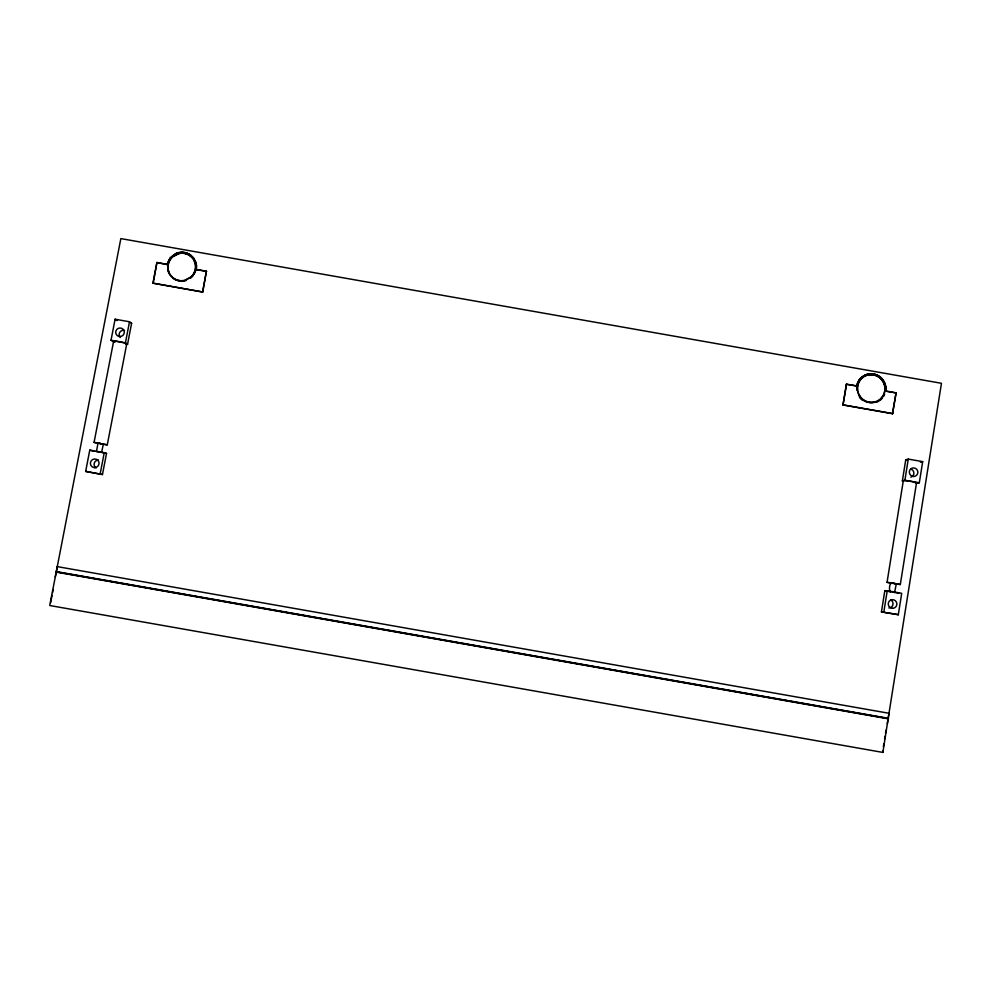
<?xml version="1.0" encoding="UTF-8"?>
<svg xmlns="http://www.w3.org/2000/svg" width="991" height="991" viewBox="0 0 991 991"><rect width="100%" height="100%" fill="white"/><g stroke="black" fill="none" stroke-linecap="round" stroke-linejoin="round"><path stroke-width="1.49" d="M882.647 751.215L882.87 752.404L889.001 713.223M895.207 583.922L900.311 584.517L916.502 482.939M898.317 614.68L901.711 593.312L887.23 590.76L884.827 590.661L881.433 611.893L898.317 614.68L881.433 611.893M916.217 483.298A7.581 0.805 8.2 0 0 917.047 483.224L919.314 482.766L922.683 461.633L908.276 459.093L906.071 459.663A7.581 0.904 8 0 0 906.604 460.443M883.365 746.718L883.848 743.721M884.554 739.224L885.037 736.226M885.508 733.229L885.991 730.231M887.329 723.74L941.45 383.294L120.852 238.596L55.273 577.022M892.507 413.705L896.087 392.832L892.507 413.705L842.994 404.972L846.376 384.223L856.98 385.933L857.711 382.947M902.38 480.858L905.737 459.861M891.801 583.365L887.056 582.324L903.259 480.994A6.689 0.706 8.2 0 1 903.544 480.846M883.811 612.128L887.23 590.76M903.259 481.391A7.581 0.805 8.2 0 1 902.702 480.697L904.894 480.226L908.276 459.093M890.401 591.652C888.915 591.169 888.915 581.036 893.064 583.216M894.588 592.333L896.335 583.86L894.439 583.451M842.994 404.972L846.587 384.112M206.413 271.224L202.66 292.072L206.413 271.224L196.02 269.391L196.243 264.832L195.277 261.141M85.66 471.394L89.772 450.137L104.253 452.701L106.532 453.42L102.457 474.54L85.66 471.394L102.457 474.54M114.906 342.217A7.581 0.805 11.8 0 1 112.986 341.449L111.017 340.247L115.092 319.226L129.499 321.765L131.357 323.066A7.569 0.904 12 0 1 131.32 323.537M97.465 443.212L94.071 442.358L113.593 341.362M96.412 451.549L98.047 443.101L100.648 443.485M101.615 452.54L103.324 444.092L99.397 443.448M100.153 473.946L104.253 452.701M126.551 344.434A7.581 0.805 11.8 0 0 127.319 343.976L125.436 342.787L129.499 321.765M102.457 444.179L107.276 444.823L126.699 344.063M127.566 344.236L131.592 323.351M202.66 292.072L152.948 283.166L156.912 262.504L167.491 264.51L170.266 258.205L176.324 253.535A14.568 14.32 -19.6 0 1 190.867 255.344M153.147 283.339L156.912 262.504M57.292 566.567L49.736 605.513L882.783 752.404M50.566 602.949L52.003 595.504M52.585 592.519L53.155 589.534M895.839 392.944L885.458 391.111C886.437 385.759 883.997 380.148 879.76 376.815A14.555 14.32 39.5 0 0 865.242 375.019M885.458 391.111C887.106 386.106 884.121 379.937 879.996 376.704A14.568 14.332 39.5 0 0 865.465 374.895L861.972 376.964M846.376 384.223L856.757 386.044L859.556 379.59M206.586 271.41L196.193 269.577L196.429 265.018L193.381 257.846M167.306 264.324L170.068 258.019L176.138 253.349A14.568 14.332 -19.6 0 1 190.693 255.158L193.555 258.032M859.333 379.702L862.207 376.853M864.771 376.171L861.625 378.376A14.171 13.936 39.5 0 0 857.475 390.466M877.679 400.884L880.826 398.679M864.536 376.283L868.128 374.908A13.738 13.527 39.5 0 1 881.346 379.033L883.464 381.993A14.171 13.948 39.5 0 1 880.826 398.679M877.915 400.785L874.322 402.135A13.738 13.515 39.5 0 1 863.892 400.339M178.999 253.56L172.607 256.892A14.171 13.936 -19.6 0 0 169.498 273.479M920.391 462.19L922.683 461.633M94.071 442.358L107.276 444.823M103.237 444.104L102.569 444.018M887.056 582.324L893.857 583.191M896.335 583.86L895.505 583.798M889.67 591.478L893.709 592.073M898.726 593.114L894.068 592.445M96.746 451.574L101.33 452.416M102.866 452.961L106.532 453.42M894.291 583.625L892.296 583.278M893.758 583.327L900.311 584.517M885.694 390.999L896.087 392.832M157.111 262.677L167.491 264.51M152.948 283.166L202.486 291.899M843.205 404.873L892.742 413.606M111.017 340.247L125.436 342.787M904.894 480.226L919.314 482.766M56.958 566.567L889.323 713.334M55.992 571.547L888.531 718.339M56.016 571.795L888.407 718.562M55.892 572.042L888.444 718.847M100.71 443.708L101.392 443.832M888.419 591.478L890.203 591.8M886.895 591.181L884.827 590.661M894.254 592.172L894.972 592.358M93.848 451.252L89.772 450.137M115.092 319.226L117.025 320.539M96.127 468A4.323 4.249 -34.9 0 1 98.394 460.022M120.307 337.435A4.286 4.224 -25.7 0 1 124.544 330.362M114.485 341.907A6.689 0.706 11.8 0 1 115.935 341.288A6.689 0.706 11.8 0 1 124.371 343.022A6.689 0.706 11.8 0 1 125.807 344.236M890.884 599.951A4.323 4.249 54.9 0 1 888.877 607.979M910.692 468.978A4.286 4.212 45.8 0 1 910.828 477.204M904.263 480.771A6.689 0.706 8.2 0 1 913.417 481.861A6.689 0.706 8.2 0 1 915.473 483.137M867.893 375.032A13.738 13.515 39.5 0 1 881.11 379.144L883.216 382.105A14.171 13.936 39.5 0 1 880.59 398.778M874.558 402.049A13.75 13.527 39.5 0 1 861.328 397.924L859.209 394.951A14.171 13.948 39.5 0 1 861.86 378.265M857.698 391.656A14.171 13.936 39.5 0 0 858.986 395.062L861.105 398.023A13.738 13.515 39.5 0 0 862.901 399.658M884.356 393.923A14.308 14.072 39.5 0 1 867.125 402.123M865.961 401.714A14.308 14.072 39.5 0 1 863.731 400.575M862.703 399.881A14.308 14.072 39.5 0 1 858.64 395.198M857.054 390.516A14.308 14.072 39.5 0 1 870.792 374.412A14.308 14.072 39.5 0 1 885.236 390.343M178.999 253.56A13.738 13.515 -19.6 0 1 192.155 257.66M171.344 276.254A13.75 13.515 -19.6 0 0 184.524 280.379L190.916 277.034A14.171 13.948 -19.6 0 0 194.025 260.422M175.308 279.338A13.738 13.515 -19.6 0 0 184.698 280.552L191.102 277.207A14.171 13.936 -19.6 0 0 194.199 260.608L191.981 257.474A13.75 13.515 -19.6 0 0 178.814 253.362L172.422 256.694A14.171 13.948 -19.6 0 0 169.3 273.305L171.53 276.439A13.738 13.515 -19.6 0 0 174.28 278.744M167.702 265.278A14.308 14.072 -19.6 0 1 186.804 253.783A14.308 14.072 -19.6 0 1 193.852 274.569M193.134 275.572A14.308 14.072 -19.6 0 1 190.483 278.186M186.073 280.478A14.308 14.072 -19.6 0 1 183.645 281.023M179.904 281.048A14.308 14.072 -19.6 0 1 173.091 278.285M170.464 275.684A14.308 14.072 -19.6 0 1 169.139 273.615M168.619 272.513A14.308 14.072 -19.6 0 1 167.888 270.159M881.99 398.493A14.716 14.481 39.5 0 1 880.119 400.203M879.091 400.934A14.716 14.481 39.5 0 1 876.837 402.086M862.319 400.091A14.716 14.481 39.5 0 1 859.581 397.379M856.596 386.589A14.716 14.481 39.5 0 1 872.873 374.14A14.716 14.481 39.5 0 1 885.62 390.578M884.678 394.245A14.716 14.481 39.5 0 1 883.514 396.499M167.318 265.043A14.716 14.481 -19.6 0 1 184.016 252.68A14.716 14.481 -19.6 0 1 196.379 269.044M119.961 336.531L118.846 336.395A4.336 4.261 -25.7 0 1 116.752 329.52A4.336 4.261 -25.7 0 1 123.949 330.461A4.336 4.261 -25.7 0 1 119.961 336.531M913.665 476.485L912.55 476.337A4.336 4.261 45.8 0 1 910.258 469.437A4.336 4.261 45.8 0 1 917.443 470.378A4.336 4.261 45.8 0 1 913.665 476.485M94.653 467.628L93.526 467.479A4.36 4.298 -34.9 0 1 91.432 460.542A4.36 4.298 -34.9 0 1 98.679 461.496A4.36 4.298 -34.9 0 1 94.653 467.628M892.631 608.338L891.516 608.189A4.36 4.298 54.9 0 1 889.212 601.215A4.36 4.298 54.9 0 1 896.446 602.156A4.36 4.298 54.9 0 1 892.631 608.338"/></g></svg>
